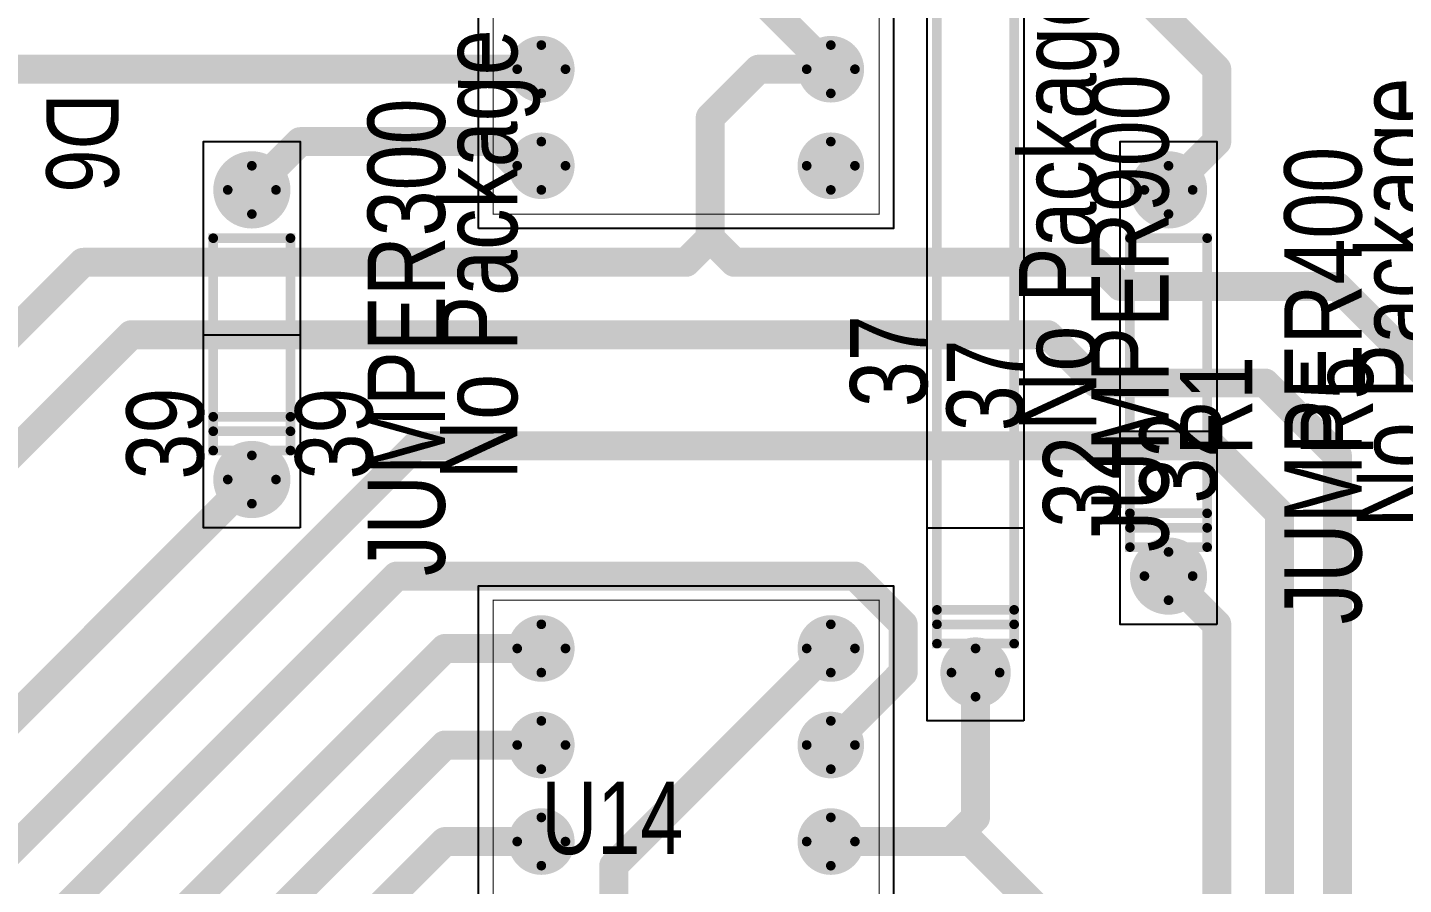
# Model space of a CAD drawing. Extents: x 0.2 to 44.6, y -5.7 to 3.4.
# Drawn here: x 1.393 to 2.818, y 1.297 to 2.184 of the extents above; entities that cross this region are included whole.
import ezdxf

# ---------------------------------------------------------------- set-up
doc = ezdxf.new("R2010")
doc.units = 0

msp = doc.modelspace()

# ---------------------------------------------------------------- linework, layer by layer
for points in [[(1.86, 1.976), (1.86, 2.806), (2.29, 2.806), (2.29, 1.976), (1.86, 1.976, -0.000055)], [(1.575, 2.066, 1), (1.575, 2.066, 1)], [(1.675, 2.066, 1), (1.675, 2.066, 1)], [(2.525, 2.066, 1), (2.525, 2.066, 1)], [(2.625, 2.066, 1), (2.625, 2.066, 1)], [(1.86, 1.976, 1), (1.86, 1.976, 1)], [(1.86, 1.976, 1), (1.86, 1.976, 1)], [(2.29, 1.976, 1), (2.29, 1.976, 1)], [(1.575, 1.866, 1), (1.575, 1.866, 1)], [(1.675, 1.866, 1), (1.675, 1.866, 1)], [(2.525, 1.766, 1), (2.525, 1.766, 1)], [(2.625, 1.766, 1), (2.625, 1.766, 1)], [(1.575, 1.666, 1), (1.575, 1.666, 1)], [(1.575, 1.666, 1), (1.575, 1.666, 1)], [(1.675, 1.666, 1), (1.675, 1.666, 1)], [(1.675, 1.666, 1), (1.675, 1.666, 1)], [(1.675, 1.666, 1), (1.675, 1.666, 1)], [(1.675, 1.666, 1), (1.675, 1.666, 1)], [(2.325, 1.666, 1), (2.325, 1.666, 1)], [(2.425, 1.666, 1), (2.425, 1.666, 1)], [(1.86, 0.776), (1.86, 1.606), (2.29, 1.606), (2.29, 0.776), (1.86, 0.776, -0.000055)], [(1.86, 1.606, 1), (1.86, 1.606, 1)], [(2.29, 1.606, 1), (2.29, 1.606, 1)], [(2.525, 1.566, 1), (2.525, 1.566, 1)], [(2.525, 1.566, 1), (2.525, 1.566, 1)], [(2.625, 1.566, 1), (2.625, 1.566, 1)], [(2.625, 1.566, 1), (2.625, 1.566, 1)], [(2.625, 1.566, 1), (2.625, 1.566, 1)], [(2.625, 1.566, 1), (2.625, 1.566, 1)], [(2.325, 1.466, 1), (2.325, 1.466, 1)], [(2.325, 1.466, 1), (2.325, 1.466, 1)], [(2.425, 1.466, 1), (2.425, 1.466, 1)], [(2.425, 1.466, 1), (2.425, 1.466, 1)], [(2.425, 1.466, 1), (2.425, 1.466, 1)], [(2.425, 1.466, 1), (2.425, 1.466, 1)]]:
    msp.add_lwpolyline(points, format="xyb", close=True)
for points in [[(2.425, 1.466), (2.325, 1.466), (2.325, 2.466), (2.425, 2.466), (2.425, 1.466)], [(1.675, 1.666), (1.575, 1.666), (1.575, 2.066), (1.675, 2.066), (1.675, 1.666)], [(2.625, 1.566), (2.525, 1.566), (2.525, 2.066), (2.625, 2.066), (2.625, 1.566)], [(1.675, 1.666), (1.575, 1.666), (1.575, 1.866), (1.675, 1.866), (1.675, 1.666)], [(2.625, 1.566), (2.525, 1.566), (2.525, 1.766), (2.625, 1.766), (2.625, 1.566)], [(2.425, 1.466), (2.325, 1.466), (2.325, 1.666), (2.425, 1.666), (2.425, 1.466)]]:
    msp.add_lwpolyline(points, close=True)
at = {"layer": 'AST', "const_width": 0.01}
for points in [[(2.335, 1.566), (2.335, 2.366), (2.415, 2.366), (2.415, 1.566), (2.335, 1.566)], [(1.585, 1.766), (1.585, 1.966), (1.665, 1.966), (1.665, 1.766), (1.585, 1.766)], [(2.535, 1.666), (2.535, 1.966), (2.615, 1.966), (2.615, 1.666), (2.535, 1.666)], [(1.585, 1.746), (1.585, 1.781), (1.665, 1.781), (1.665, 1.746), (1.585, 1.746)], [(2.535, 1.646), (2.535, 1.681), (2.615, 1.681), (2.615, 1.646), (2.535, 1.646)], [(2.335, 1.546), (2.335, 1.581), (2.415, 1.581), (2.415, 1.546), (2.335, 1.546)]]:
    msp.add_lwpolyline(points, close=True, dxfattribs=at)
at = {"layer": 'AST', "const_width": 0.005}
for points in [[(1.5825, 1.966, 1), (1.5875, 1.966, 1)], [(1.6625, 1.966, 1), (1.6675, 1.966, 1)], [(2.5325, 1.966, 1), (2.5375, 1.966, 1)], [(2.6125, 1.966, 1), (2.6175, 1.966, 1)], [(1.5825, 1.781, 1), (1.5875, 1.781, 1)], [(1.6625, 1.781, 1), (1.6675, 1.781, 1)], [(1.5825, 1.766, 1), (1.5875, 1.766, 1)], [(1.5825, 1.766, 1), (1.5875, 1.766, 1)], [(1.6625, 1.766, 1), (1.6675, 1.766, 1)], [(1.5825, 1.746, 1), (1.5875, 1.746, 1)], [(1.5825, 1.746, 1), (1.5875, 1.746, 1)], [(1.6625, 1.746, 1), (1.6675, 1.746, 1)], [(2.5325, 1.681, 1), (2.5375, 1.681, 1)], [(2.6125, 1.681, 1), (2.6175, 1.681, 1)], [(2.5325, 1.666, 1), (2.5375, 1.666, 1)], [(2.5325, 1.666, 1), (2.5375, 1.666, 1)], [(2.6125, 1.666, 1), (2.6175, 1.666, 1)], [(2.5325, 1.646, 1), (2.5375, 1.646, 1)], [(2.5325, 1.646, 1), (2.5375, 1.646, 1)], [(2.6125, 1.646, 1), (2.6175, 1.646, 1)], [(2.3325, 1.581, 1), (2.3375, 1.581, 1)], [(2.4125, 1.581, 1), (2.4175, 1.581, 1)], [(2.3325, 1.566, 1), (2.3375, 1.566, 1)], [(2.3325, 1.566, 1), (2.3375, 1.566, 1)], [(2.4125, 1.566, 1), (2.4175, 1.566, 1)], [(2.3325, 1.546, 1), (2.3375, 1.546, 1)], [(2.3325, 1.546, 1), (2.3375, 1.546, 1)], [(2.4125, 1.546, 1), (2.4175, 1.546, 1)]]:
    msp.add_lwpolyline(points, format="xyb", close=True, dxfattribs=at)
at = {"layer": 'BOT', "const_width": 0.03}
for points in [[(2.525, 2.241), (2.625, 2.141)], [(2.15, 2.216), (2.225, 2.141)], [(1.2, 2.141), (1.925, 2.141)], [(2.15, 2.141), (2.1, 2.091)], [(2.15, 2.141), (2.1, 2.091)], [(2.225, 2.141), (2.15, 2.141)], [(2.225, 2.141), (2.15, 2.141)], [(2.625, 2.141), (2.625, 2.066)], [(2.1, 2.091), (2.1, 1.966)], [(2.1, 2.091), (2.1, 1.966)], [(1.675, 2.066), (1.625, 2.016)], [(1.875, 2.066), (1.675, 2.066)], [(1.9, 2.041), (1.875, 2.066)], [(2.625, 2.066), (2.575, 2.016)], [(1.925, 2.041), (1.9, 2.041)], [(2.1, 1.966), (2.075, 1.941)], [(2.1, 1.966), (2.125, 1.941)], [(1.45, 1.941), (1.175, 1.666)], [(2.075, 1.941), (1.45, 1.941)], [(2.125, 1.941), (2.5, 1.941)], [(2.5, 1.941), (2.525, 1.916)], [(2.525, 1.916), (2.75, 1.916)], [(2.75, 1.916), (2.875, 1.791)], [(1.5, 1.866), (1.225, 1.591)], [(2.45, 1.866), (1.5, 1.866)], [(2.5, 1.816), (2.45, 1.866)], [(2.675, 1.816), (2.5, 1.816)], [(2.75, 1.741), (2.675, 1.816)], [(1.795, 1.751), (1.31, 1.266)], [(2.62, 1.751), (1.795, 1.751)], [(2.69, 1.681), (2.62, 1.751)], [(2.75, 0.691), (2.75, 1.741)], [(1.275, 1.366), (1.625, 1.716)], [(2.69, 0.636), (2.69, 1.681)], [(1.325, 1.166), (1.775, 1.616)], [(1.775, 1.616), (2.25, 1.616)], [(2.25, 1.616), (2.3, 1.566)], [(2.575, 1.616), (2.625, 1.566)], [(2.3, 1.566), (2.3, 1.516)], [(2.625, 1.566), (2.625, 1.041)], [(1.825, 1.541), (1.35, 1.066)], [(1.925, 1.541), (1.825, 1.541)], [(2.225, 1.541), (2, 1.316)], [(2.3, 1.516), (2.225, 1.441)], [(2.375, 1.516), (2.375, 1.366)], [(1.825, 1.441), (1.35, 0.966)], [(1.925, 1.441), (1.825, 1.441)], [(2.375, 1.366), (2.35, 1.341)], [(1.825, 1.341), (1.35, 0.866)], [(1.925, 1.341), (1.825, 1.341)], [(2.35, 1.341), (2.225, 1.341)], [(2.225, 1.341), (2.35, 1.341)], [(2.35, 1.341), (2.37, 1.341)], [(2.37, 1.341), (2.455, 1.256)], [(2, 1.316), (2, 0.416)]]:
    msp.add_lwpolyline(points, dxfattribs=at)
at = {"layer": 'BOT'}
for points, const_width in [([(1.91, 2.141, 1), (1.94, 2.141, 1)], 0.031), ([(2.21, 2.141, 1), (2.24, 2.141, 1)], 0.031), ([(1.9175, 2.141, 1), (1.9325, 2.141, 1)], 0.015), ([(2.1425, 2.141, 1), (2.1575, 2.141, 1)], 0.015), ([(2.1425, 2.141, 1), (2.1575, 2.141, 1)], 0.015), ([(2.1425, 2.141, 1), (2.1575, 2.141, 1)], 0.015), ([(2.1425, 2.141, 1), (2.1575, 2.141, 1)], 0.015), ([(2.2175, 2.141, 1), (2.2325, 2.141, 1)], 0.015), ([(2.2175, 2.141, 1), (2.2325, 2.141, 1)], 0.015), ([(2.2175, 2.141, 1), (2.2325, 2.141, 1)], 0.015), ([(2.6175, 2.141, 1), (2.6325, 2.141, 1)], 0.015), ([(2.6175, 2.141, 1), (2.6325, 2.141, 1)], 0.015), ([(2.0925, 2.091, 1), (2.1075, 2.091, 1)], 0.015), ([(2.0925, 2.091, 1), (2.1075, 2.091, 1)], 0.015), ([(2.0925, 2.091, 1), (2.1075, 2.091, 1)], 0.015), ([(2.0925, 2.091, 1), (2.1075, 2.091, 1)], 0.015), ([(1.6675, 2.066, 1), (1.6825, 2.066, 1)], 0.015), ([(1.6675, 2.066, 1), (1.6825, 2.066, 1)], 0.015), ([(1.8675, 2.066, 1), (1.8825, 2.066, 1)], 0.015), ([(1.8675, 2.066, 1), (1.8825, 2.066, 1)], 0.015), ([(1.91, 2.041, 1), (1.94, 2.041, 1)], 0.031), ([(2.21, 2.041, 1), (2.24, 2.041, 1)], 0.031), ([(2.6175, 2.066, 1), (2.6325, 2.066, 1)], 0.015), ([(2.6175, 2.066, 1), (2.6325, 2.066, 1)], 0.015), ([(1.8925, 2.041, 1), (1.9075, 2.041, 1)], 0.015), ([(1.8925, 2.041, 1), (1.9075, 2.041, 1)], 0.015), ([(1.9175, 2.041, 1), (1.9325, 2.041, 1)], 0.015), ([(1.61, 2.016, 1), (1.64, 2.016, 1)], 0.031), ([(2.56, 2.016, 1), (2.59, 2.016, 1)], 0.031), ([(1.6175, 2.016, 1), (1.6325, 2.016, 1)], 0.015), ([(2.5675, 2.016, 1), (2.5825, 2.016, 1)], 0.015), ([(2.0925, 1.966, 1), (2.1075, 1.966, 1)], 0.015), ([(2.0925, 1.966, 1), (2.1075, 1.966, 1)], 0.015), ([(2.0925, 1.966, 1), (2.1075, 1.966, 1)], 0.015), ([(2.0925, 1.966, 1), (2.1075, 1.966, 1)], 0.015), ([(1.4425, 1.941, 1), (1.4575, 1.941, 1)], 0.015), ([(1.4425, 1.941, 1), (1.4575, 1.941, 1)], 0.015), ([(2.0675, 1.941, 1), (2.0825, 1.941, 1)], 0.015), ([(2.0675, 1.941, 1), (2.0825, 1.941, 1)], 0.015), ([(2.1175, 1.941, 1), (2.1325, 1.941, 1)], 0.015), ([(2.1175, 1.941, 1), (2.1325, 1.941, 1)], 0.015), ([(2.4925, 1.941, 1), (2.5075, 1.941, 1)], 0.015), ([(2.4925, 1.941, 1), (2.5075, 1.941, 1)], 0.015), ([(2.5175, 1.916, 1), (2.5325, 1.916, 1)], 0.015), ([(2.5175, 1.916, 1), (2.5325, 1.916, 1)], 0.015), ([(2.7425, 1.916, 1), (2.7575, 1.916, 1)], 0.015), ([(2.7425, 1.916, 1), (2.7575, 1.916, 1)], 0.015), ([(1.4925, 1.866, 1), (1.5075, 1.866, 1)], 0.015), ([(1.4925, 1.866, 1), (1.5075, 1.866, 1)], 0.015), ([(2.4425, 1.866, 1), (2.4575, 1.866, 1)], 0.015), ([(2.4425, 1.866, 1), (2.4575, 1.866, 1)], 0.015), ([(2.4925, 1.816, 1), (2.5075, 1.816, 1)], 0.015), ([(2.4925, 1.816, 1), (2.5075, 1.816, 1)], 0.015), ([(2.6675, 1.816, 1), (2.6825, 1.816, 1)], 0.015), ([(2.6675, 1.816, 1), (2.6825, 1.816, 1)], 0.015), ([(1.7875, 1.751, 1), (1.8025, 1.751, 1)], 0.015), ([(1.7875, 1.751, 1), (1.8025, 1.751, 1)], 0.015), ([(2.6125, 1.751, 1), (2.6275, 1.751, 1)], 0.015), ([(2.6125, 1.751, 1), (2.6275, 1.751, 1)], 0.015), ([(2.7425, 1.741, 1), (2.7575, 1.741, 1)], 0.015), ([(2.7425, 1.741, 1), (2.7575, 1.741, 1)], 0.015), ([(1.61, 1.716, 1), (1.64, 1.716, 1)], 0.031), ([(1.6175, 1.716, 1), (1.6325, 1.716, 1)], 0.015), ([(2.6825, 1.681, 1), (2.6975, 1.681, 1)], 0.015), ([(2.6825, 1.681, 1), (2.6975, 1.681, 1)], 0.015), ([(2.56, 1.616, 1), (2.59, 1.616, 1)], 0.031), ([(1.7675, 1.616, 1), (1.7825, 1.616, 1)], 0.015), ([(1.7675, 1.616, 1), (1.7825, 1.616, 1)], 0.015), ([(2.2425, 1.616, 1), (2.2575, 1.616, 1)], 0.015), ([(2.2425, 1.616, 1), (2.2575, 1.616, 1)], 0.015), ([(2.5675, 1.616, 1), (2.5825, 1.616, 1)], 0.015), ([(1.91, 1.541, 1), (1.94, 1.541, 1)], 0.031), ([(2.21, 1.541, 1), (2.24, 1.541, 1)], 0.031), ([(2.2925, 1.566, 1), (2.3075, 1.566, 1)], 0.015), ([(2.2925, 1.566, 1), (2.3075, 1.566, 1)], 0.015), ([(2.6175, 1.566, 1), (2.6325, 1.566, 1)], 0.015), ([(2.6175, 1.566, 1), (2.6325, 1.566, 1)], 0.015), ([(1.8175, 1.541, 1), (1.8325, 1.541, 1)], 0.015), ([(1.8175, 1.541, 1), (1.8325, 1.541, 1)], 0.015), ([(1.9175, 1.541, 1), (1.9325, 1.541, 1)], 0.015), ([(2.2175, 1.541, 1), (2.2325, 1.541, 1)], 0.015), ([(2.363, 1.516, 1), (2.387, 1.516, 1)], 0.025), ([(2.2925, 1.516, 1), (2.3075, 1.516, 1)], 0.015), ([(2.2925, 1.516, 1), (2.3075, 1.516, 1)], 0.015), ([(2.3675, 1.516, 1), (2.3825, 1.516, 1)], 0.015), ([(1.91, 1.441, 1), (1.94, 1.441, 1)], 0.031), ([(2.21, 1.441, 1), (2.24, 1.441, 1)], 0.031), ([(1.8175, 1.441, 1), (1.8325, 1.441, 1)], 0.015), ([(1.8175, 1.441, 1), (1.8325, 1.441, 1)], 0.015), ([(1.9175, 1.441, 1), (1.9325, 1.441, 1)], 0.015), ([(2.2175, 1.441, 1), (2.2325, 1.441, 1)], 0.015), ([(1.91, 1.341, 1), (1.94, 1.341, 1)], 0.031), ([(2.21, 1.341, 1), (2.24, 1.341, 1)], 0.031), ([(2.3675, 1.366, 1), (2.3825, 1.366, 1)], 0.015), ([(2.3675, 1.366, 1), (2.3825, 1.366, 1)], 0.015), ([(1.8175, 1.341, 1), (1.8325, 1.341, 1)], 0.015), ([(1.8175, 1.341, 1), (1.8325, 1.341, 1)], 0.015), ([(1.9175, 1.341, 1), (1.9325, 1.341, 1)], 0.015), ([(2.2175, 1.341, 1), (2.2325, 1.341, 1)], 0.015), ([(2.2175, 1.341, 1), (2.2325, 1.341, 1)], 0.015), ([(2.3425, 1.341, 1), (2.3575, 1.341, 1)], 0.015), ([(2.3425, 1.341, 1), (2.3575, 1.341, 1)], 0.015), ([(2.3425, 1.341, 1), (2.3575, 1.341, 1)], 0.015), ([(2.3425, 1.341, 1), (2.3575, 1.341, 1)], 0.015), ([(2.3625, 1.341, 1), (2.3775, 1.341, 1)], 0.015), ([(2.3625, 1.341, 1), (2.3775, 1.341, 1)], 0.015), ([(1.9925, 1.316, 1), (2.0075, 1.316, 1)], 0.015), ([(1.9925, 1.316, 1), (2.0075, 1.316, 1)], 0.015)]:
    msp.add_lwpolyline(points, format="xyb", close=True, dxfattribs=dict(at, const_width=const_width))
at = {"layer": 'DRD', "const_width": 0.01}
for points in [[(1.925, 2.116), (1.925, 2.166)], [(2.225, 2.116), (2.225, 2.166)], [(1.9, 2.141), (1.95, 2.141)], [(2.2, 2.141), (2.25, 2.141)], [(1.925, 2.016), (1.925, 2.066)], [(2.225, 2.016), (2.225, 2.066)], [(1.625, 1.991), (1.625, 2.041)], [(1.9, 2.041), (1.95, 2.041)], [(2.2, 2.041), (2.25, 2.041)], [(2.575, 1.991), (2.575, 2.041)], [(1.6, 2.016), (1.65, 2.016)], [(2.55, 2.016), (2.6, 2.016)], [(1.625, 1.691), (1.625, 1.741)], [(1.6, 1.716), (1.65, 1.716)], [(2.575, 1.591), (2.575, 1.641)], [(2.55, 1.616), (2.6, 1.616)], [(1.925, 1.516), (1.925, 1.566)], [(2.225, 1.516), (2.225, 1.566)], [(1.9, 1.541), (1.95, 1.541)], [(2.2, 1.541), (2.25, 1.541)], [(2.375, 1.491), (2.375, 1.541)], [(2.35, 1.516), (2.4, 1.516)], [(1.925, 1.416), (1.925, 1.466)], [(2.225, 1.416), (2.225, 1.466)], [(1.9, 1.441), (1.95, 1.441)], [(2.2, 1.441), (2.25, 1.441)], [(1.925, 1.316), (1.925, 1.366)], [(2.225, 1.316), (2.225, 1.366)], [(1.9, 1.341), (1.95, 1.341)], [(2.2, 1.341), (2.25, 1.341)]]:
    msp.add_lwpolyline(points, dxfattribs=at)
at = {"layer": 'DRD', "const_width": 0.005}
for points in [[(1.9225, 2.166, 1), (1.9275, 2.166, 1)], [(2.2225, 2.166, 1), (2.2275, 2.166, 1)], [(1.8975, 2.141, 1), (1.9025, 2.141, 1)], [(1.9475, 2.141, 1), (1.9525, 2.141, 1)], [(2.1975, 2.141, 1), (2.2025, 2.141, 1)], [(2.2475, 2.141, 1), (2.2525, 2.141, 1)], [(1.9225, 2.116, 1), (1.9275, 2.116, 1)], [(2.2225, 2.116, 1), (2.2275, 2.116, 1)], [(1.9225, 2.066, 1), (1.9275, 2.066, 1)], [(2.2225, 2.066, 1), (2.2275, 2.066, 1)], [(1.6225, 2.041, 1), (1.6275, 2.041, 1)], [(1.8975, 2.041, 1), (1.9025, 2.041, 1)], [(1.9475, 2.041, 1), (1.9525, 2.041, 1)], [(2.1975, 2.041, 1), (2.2025, 2.041, 1)], [(2.2475, 2.041, 1), (2.2525, 2.041, 1)], [(2.5725, 2.041, 1), (2.5775, 2.041, 1)], [(1.5975, 2.016, 1), (1.6025, 2.016, 1)], [(1.6475, 2.016, 1), (1.6525, 2.016, 1)], [(1.9225, 2.016, 1), (1.9275, 2.016, 1)], [(2.2225, 2.016, 1), (2.2275, 2.016, 1)], [(2.5475, 2.016, 1), (2.5525, 2.016, 1)], [(2.5975, 2.016, 1), (2.6025, 2.016, 1)], [(1.6225, 1.991, 1), (1.6275, 1.991, 1)], [(2.5725, 1.991, 1), (2.5775, 1.991, 1)], [(1.6225, 1.741, 1), (1.6275, 1.741, 1)], [(1.5975, 1.716, 1), (1.6025, 1.716, 1)], [(1.6475, 1.716, 1), (1.6525, 1.716, 1)], [(1.6225, 1.691, 1), (1.6275, 1.691, 1)], [(2.5725, 1.641, 1), (2.5775, 1.641, 1)], [(2.5475, 1.616, 1), (2.5525, 1.616, 1)], [(2.5975, 1.616, 1), (2.6025, 1.616, 1)], [(2.5725, 1.591, 1), (2.5775, 1.591, 1)], [(1.9225, 1.566, 1), (1.9275, 1.566, 1)], [(2.2225, 1.566, 1), (2.2275, 1.566, 1)], [(1.8975, 1.541, 1), (1.9025, 1.541, 1)], [(1.9475, 1.541, 1), (1.9525, 1.541, 1)], [(2.1975, 1.541, 1), (2.2025, 1.541, 1)], [(2.2475, 1.541, 1), (2.2525, 1.541, 1)], [(2.3725, 1.541, 1), (2.3775, 1.541, 1)], [(1.9225, 1.516, 1), (1.9275, 1.516, 1)], [(2.2225, 1.516, 1), (2.2275, 1.516, 1)], [(2.3475, 1.516, 1), (2.3525, 1.516, 1)], [(2.3975, 1.516, 1), (2.4025, 1.516, 1)], [(2.3725, 1.491, 1), (2.3775, 1.491, 1)], [(1.9225, 1.466, 1), (1.9275, 1.466, 1)], [(2.2225, 1.466, 1), (2.2275, 1.466, 1)], [(1.8975, 1.441, 1), (1.9025, 1.441, 1)], [(1.9475, 1.441, 1), (1.9525, 1.441, 1)], [(2.1975, 1.441, 1), (2.2025, 1.441, 1)], [(2.2475, 1.441, 1), (2.2525, 1.441, 1)], [(1.9225, 1.416, 1), (1.9275, 1.416, 1)], [(2.2225, 1.416, 1), (2.2275, 1.416, 1)], [(1.9225, 1.366, 1), (1.9275, 1.366, 1)], [(2.2225, 1.366, 1), (2.2275, 1.366, 1)], [(1.8975, 1.341, 1), (1.9025, 1.341, 1)], [(1.9475, 1.341, 1), (1.9525, 1.341, 1)], [(2.1975, 1.341, 1), (2.2025, 1.341, 1)], [(2.2475, 1.341, 1), (2.2525, 1.341, 1)], [(1.9225, 1.316, 1), (1.9275, 1.316, 1)], [(2.2225, 1.316, 1), (2.2275, 1.316, 1)]]:
    msp.add_lwpolyline(points, format="xyb", close=True, dxfattribs=at)
at = {"layer": 'DRL'}
for points, const_width in [([(1.916, 2.141, 1), (1.934, 2.141, 1)], 0.019), ([(2.216, 2.141, 1), (2.234, 2.141, 1)], 0.019), ([(1.916, 2.041, 1), (1.934, 2.041, 1)], 0.019), ([(2.216, 2.041, 1), (2.234, 2.041, 1)], 0.019), ([(1.616, 2.016, 1), (1.634, 2.016, 1)], 0.019), ([(2.566, 2.016, 1), (2.584, 2.016, 1)], 0.019), ([(1.616, 1.716, 1), (1.634, 1.716, 1)], 0.019), ([(2.566, 1.616, 1), (2.584, 1.616, 1)], 0.019), ([(1.916, 1.541, 1), (1.934, 1.541, 1)], 0.019), ([(2.216, 1.541, 1), (2.234, 1.541, 1)], 0.019), ([(2.368, 1.516, 1), (2.382, 1.516, 1)], 0.014), ([(1.916, 1.441, 1), (1.934, 1.441, 1)], 0.019), ([(2.216, 1.441, 1), (2.234, 1.441, 1)], 0.019), ([(1.916, 1.341, 1), (1.934, 1.341, 1)], 0.019), ([(2.216, 1.341, 1), (2.234, 1.341, 1)], 0.019)]:
    msp.add_lwpolyline(points, format="xyb", close=True, dxfattribs=dict(at, const_width=const_width))
at = {"layer": 'GND'}
for points, const_width in [([(1.908, 2.141, 1), (1.942, 2.141, 1)], 0.035), ([(2.208, 2.141, 1), (2.242, 2.141, 1)], 0.035), ([(1.908, 2.041, 1), (1.942, 2.041, 1)], 0.035), ([(2.208, 2.041, 1), (2.242, 2.041, 1)], 0.035), ([(1.605, 2.016, 1), (1.645, 2.016, 1)], 0.04), ([(2.555, 2.016, 1), (2.595, 2.016, 1)], 0.04), ([(1.605, 1.716, 1), (1.645, 1.716, 1)], 0.04), ([(2.555, 1.616, 1), (2.595, 1.616, 1)], 0.04), ([(1.908, 1.541, 1), (1.942, 1.541, 1)], 0.035), ([(2.208, 1.541, 1), (2.242, 1.541, 1)], 0.035), ([(2.357, 1.516, 1), (2.393, 1.516, 1)], 0.037), ([(1.908, 1.441, 1), (1.942, 1.441, 1)], 0.035), ([(2.208, 1.441, 1), (2.242, 1.441, 1)], 0.035), ([(1.908, 1.341, 1), (1.942, 1.341, 1)], 0.035), ([(2.208, 1.341, 1), (2.242, 1.341, 1)], 0.035)]:
    msp.add_lwpolyline(points, format="xyb", close=True, dxfattribs=dict(at, const_width=const_width))
at = {"layer": 'I10'}
for points, const_width in [([(1.91, 2.141, 1), (1.94, 2.141, 1)], 0.031), ([(2.21, 2.141, 1), (2.24, 2.141, 1)], 0.031), ([(1.91, 2.041, 1), (1.94, 2.041, 1)], 0.031), ([(2.21, 2.041, 1), (2.24, 2.041, 1)], 0.031), ([(1.61, 2.016, 1), (1.64, 2.016, 1)], 0.031), ([(2.56, 2.016, 1), (2.59, 2.016, 1)], 0.031), ([(1.61, 1.716, 1), (1.64, 1.716, 1)], 0.031), ([(2.56, 1.616, 1), (2.59, 1.616, 1)], 0.031), ([(1.91, 1.541, 1), (1.94, 1.541, 1)], 0.031), ([(2.21, 1.541, 1), (2.24, 1.541, 1)], 0.031), ([(2.363, 1.516, 1), (2.387, 1.516, 1)], 0.025), ([(1.91, 1.441, 1), (1.94, 1.441, 1)], 0.031), ([(2.21, 1.441, 1), (2.24, 1.441, 1)], 0.031), ([(1.91, 1.341, 1), (1.94, 1.341, 1)], 0.031), ([(2.21, 1.341, 1), (2.24, 1.341, 1)], 0.031)]:
    msp.add_lwpolyline(points, format="xyb", close=True, dxfattribs=dict(at, const_width=const_width))
at = {"layer": 'I11'}
for points, const_width in [([(1.91, 2.141, 1), (1.94, 2.141, 1)], 0.031), ([(2.21, 2.141, 1), (2.24, 2.141, 1)], 0.031), ([(1.91, 2.041, 1), (1.94, 2.041, 1)], 0.031), ([(2.21, 2.041, 1), (2.24, 2.041, 1)], 0.031), ([(1.61, 2.016, 1), (1.64, 2.016, 1)], 0.031), ([(2.56, 2.016, 1), (2.59, 2.016, 1)], 0.031), ([(1.61, 1.716, 1), (1.64, 1.716, 1)], 0.031), ([(2.56, 1.616, 1), (2.59, 1.616, 1)], 0.031), ([(1.91, 1.541, 1), (1.94, 1.541, 1)], 0.031), ([(2.21, 1.541, 1), (2.24, 1.541, 1)], 0.031), ([(2.363, 1.516, 1), (2.387, 1.516, 1)], 0.025), ([(1.91, 1.441, 1), (1.94, 1.441, 1)], 0.031), ([(2.21, 1.441, 1), (2.24, 1.441, 1)], 0.031), ([(1.91, 1.341, 1), (1.94, 1.341, 1)], 0.031), ([(2.21, 1.341, 1), (2.24, 1.341, 1)], 0.031)]:
    msp.add_lwpolyline(points, format="xyb", close=True, dxfattribs=dict(at, const_width=const_width))
at = {"layer": 'I12'}
for points, const_width in [([(1.91, 2.141, 1), (1.94, 2.141, 1)], 0.031), ([(2.21, 2.141, 1), (2.24, 2.141, 1)], 0.031), ([(1.91, 2.041, 1), (1.94, 2.041, 1)], 0.031), ([(2.21, 2.041, 1), (2.24, 2.041, 1)], 0.031), ([(1.61, 2.016, 1), (1.64, 2.016, 1)], 0.031), ([(2.56, 2.016, 1), (2.59, 2.016, 1)], 0.031), ([(1.61, 1.716, 1), (1.64, 1.716, 1)], 0.031), ([(2.56, 1.616, 1), (2.59, 1.616, 1)], 0.031), ([(1.91, 1.541, 1), (1.94, 1.541, 1)], 0.031), ([(2.21, 1.541, 1), (2.24, 1.541, 1)], 0.031), ([(2.363, 1.516, 1), (2.387, 1.516, 1)], 0.025), ([(1.91, 1.441, 1), (1.94, 1.441, 1)], 0.031), ([(2.21, 1.441, 1), (2.24, 1.441, 1)], 0.031), ([(1.91, 1.341, 1), (1.94, 1.341, 1)], 0.031), ([(2.21, 1.341, 1), (2.24, 1.341, 1)], 0.031)]:
    msp.add_lwpolyline(points, format="xyb", close=True, dxfattribs=dict(at, const_width=const_width))
at = {"layer": 'IN1'}
for points, const_width in [([(1.91, 2.141, 1), (1.94, 2.141, 1)], 0.031), ([(2.21, 2.141, 1), (2.24, 2.141, 1)], 0.031), ([(1.91, 2.041, 1), (1.94, 2.041, 1)], 0.031), ([(2.21, 2.041, 1), (2.24, 2.041, 1)], 0.031), ([(1.61, 2.016, 1), (1.64, 2.016, 1)], 0.031), ([(2.56, 2.016, 1), (2.59, 2.016, 1)], 0.031), ([(1.61, 1.716, 1), (1.64, 1.716, 1)], 0.031), ([(2.56, 1.616, 1), (2.59, 1.616, 1)], 0.031), ([(1.91, 1.541, 1), (1.94, 1.541, 1)], 0.031), ([(2.21, 1.541, 1), (2.24, 1.541, 1)], 0.031), ([(2.363, 1.516, 1), (2.387, 1.516, 1)], 0.025), ([(1.91, 1.441, 1), (1.94, 1.441, 1)], 0.031), ([(2.21, 1.441, 1), (2.24, 1.441, 1)], 0.031), ([(1.91, 1.341, 1), (1.94, 1.341, 1)], 0.031), ([(2.21, 1.341, 1), (2.24, 1.341, 1)], 0.031)]:
    msp.add_lwpolyline(points, format="xyb", close=True, dxfattribs=dict(at, const_width=const_width))
at = {"layer": 'IN2'}
for points, const_width in [([(1.91, 2.141, 1), (1.94, 2.141, 1)], 0.031), ([(2.21, 2.141, 1), (2.24, 2.141, 1)], 0.031), ([(1.91, 2.041, 1), (1.94, 2.041, 1)], 0.031), ([(2.21, 2.041, 1), (2.24, 2.041, 1)], 0.031), ([(1.61, 2.016, 1), (1.64, 2.016, 1)], 0.031), ([(2.56, 2.016, 1), (2.59, 2.016, 1)], 0.031), ([(1.61, 1.716, 1), (1.64, 1.716, 1)], 0.031), ([(2.56, 1.616, 1), (2.59, 1.616, 1)], 0.031), ([(1.91, 1.541, 1), (1.94, 1.541, 1)], 0.031), ([(2.21, 1.541, 1), (2.24, 1.541, 1)], 0.031), ([(2.363, 1.516, 1), (2.387, 1.516, 1)], 0.025), ([(1.91, 1.441, 1), (1.94, 1.441, 1)], 0.031), ([(2.21, 1.441, 1), (2.24, 1.441, 1)], 0.031), ([(1.91, 1.341, 1), (1.94, 1.341, 1)], 0.031), ([(2.21, 1.341, 1), (2.24, 1.341, 1)], 0.031)]:
    msp.add_lwpolyline(points, format="xyb", close=True, dxfattribs=dict(at, const_width=const_width))
at = {"layer": 'IN3'}
for points, const_width in [([(1.91, 2.141, 1), (1.94, 2.141, 1)], 0.031), ([(2.21, 2.141, 1), (2.24, 2.141, 1)], 0.031), ([(1.91, 2.041, 1), (1.94, 2.041, 1)], 0.031), ([(2.21, 2.041, 1), (2.24, 2.041, 1)], 0.031), ([(1.61, 2.016, 1), (1.64, 2.016, 1)], 0.031), ([(2.56, 2.016, 1), (2.59, 2.016, 1)], 0.031), ([(1.61, 1.716, 1), (1.64, 1.716, 1)], 0.031), ([(2.56, 1.616, 1), (2.59, 1.616, 1)], 0.031), ([(1.91, 1.541, 1), (1.94, 1.541, 1)], 0.031), ([(2.21, 1.541, 1), (2.24, 1.541, 1)], 0.031), ([(2.363, 1.516, 1), (2.387, 1.516, 1)], 0.025), ([(1.91, 1.441, 1), (1.94, 1.441, 1)], 0.031), ([(2.21, 1.441, 1), (2.24, 1.441, 1)], 0.031), ([(1.91, 1.341, 1), (1.94, 1.341, 1)], 0.031), ([(2.21, 1.341, 1), (2.24, 1.341, 1)], 0.031)]:
    msp.add_lwpolyline(points, format="xyb", close=True, dxfattribs=dict(at, const_width=const_width))
at = {"layer": 'IN4'}
for points, const_width in [([(1.91, 2.141, 1), (1.94, 2.141, 1)], 0.031), ([(2.21, 2.141, 1), (2.24, 2.141, 1)], 0.031), ([(1.91, 2.041, 1), (1.94, 2.041, 1)], 0.031), ([(2.21, 2.041, 1), (2.24, 2.041, 1)], 0.031), ([(1.61, 2.016, 1), (1.64, 2.016, 1)], 0.031), ([(2.56, 2.016, 1), (2.59, 2.016, 1)], 0.031), ([(1.61, 1.716, 1), (1.64, 1.716, 1)], 0.031), ([(2.56, 1.616, 1), (2.59, 1.616, 1)], 0.031), ([(1.91, 1.541, 1), (1.94, 1.541, 1)], 0.031), ([(2.21, 1.541, 1), (2.24, 1.541, 1)], 0.031), ([(2.363, 1.516, 1), (2.387, 1.516, 1)], 0.025), ([(1.91, 1.441, 1), (1.94, 1.441, 1)], 0.031), ([(2.21, 1.441, 1), (2.24, 1.441, 1)], 0.031), ([(1.91, 1.341, 1), (1.94, 1.341, 1)], 0.031), ([(2.21, 1.341, 1), (2.24, 1.341, 1)], 0.031)]:
    msp.add_lwpolyline(points, format="xyb", close=True, dxfattribs=dict(at, const_width=const_width))
at = {"layer": 'IN5'}
for points, const_width in [([(1.91, 2.141, 1), (1.94, 2.141, 1)], 0.031), ([(2.21, 2.141, 1), (2.24, 2.141, 1)], 0.031), ([(1.91, 2.041, 1), (1.94, 2.041, 1)], 0.031), ([(2.21, 2.041, 1), (2.24, 2.041, 1)], 0.031), ([(1.61, 2.016, 1), (1.64, 2.016, 1)], 0.031), ([(2.56, 2.016, 1), (2.59, 2.016, 1)], 0.031), ([(1.61, 1.716, 1), (1.64, 1.716, 1)], 0.031), ([(2.56, 1.616, 1), (2.59, 1.616, 1)], 0.031), ([(1.91, 1.541, 1), (1.94, 1.541, 1)], 0.031), ([(2.21, 1.541, 1), (2.24, 1.541, 1)], 0.031), ([(2.363, 1.516, 1), (2.387, 1.516, 1)], 0.025), ([(1.91, 1.441, 1), (1.94, 1.441, 1)], 0.031), ([(2.21, 1.441, 1), (2.24, 1.441, 1)], 0.031), ([(1.91, 1.341, 1), (1.94, 1.341, 1)], 0.031), ([(2.21, 1.341, 1), (2.24, 1.341, 1)], 0.031)]:
    msp.add_lwpolyline(points, format="xyb", close=True, dxfattribs=dict(at, const_width=const_width))
at = {"layer": 'IN6'}
for points, const_width in [([(1.91, 2.141, 1), (1.94, 2.141, 1)], 0.031), ([(2.21, 2.141, 1), (2.24, 2.141, 1)], 0.031), ([(1.91, 2.041, 1), (1.94, 2.041, 1)], 0.031), ([(2.21, 2.041, 1), (2.24, 2.041, 1)], 0.031), ([(1.61, 2.016, 1), (1.64, 2.016, 1)], 0.031), ([(2.56, 2.016, 1), (2.59, 2.016, 1)], 0.031), ([(1.61, 1.716, 1), (1.64, 1.716, 1)], 0.031), ([(2.56, 1.616, 1), (2.59, 1.616, 1)], 0.031), ([(1.91, 1.541, 1), (1.94, 1.541, 1)], 0.031), ([(2.21, 1.541, 1), (2.24, 1.541, 1)], 0.031), ([(2.363, 1.516, 1), (2.387, 1.516, 1)], 0.025), ([(1.91, 1.441, 1), (1.94, 1.441, 1)], 0.031), ([(2.21, 1.441, 1), (2.24, 1.441, 1)], 0.031), ([(1.91, 1.341, 1), (1.94, 1.341, 1)], 0.031), ([(2.21, 1.341, 1), (2.24, 1.341, 1)], 0.031)]:
    msp.add_lwpolyline(points, format="xyb", close=True, dxfattribs=dict(at, const_width=const_width))
at = {"layer": 'IN7'}
for points, const_width in [([(1.91, 2.141, 1), (1.94, 2.141, 1)], 0.031), ([(2.21, 2.141, 1), (2.24, 2.141, 1)], 0.031), ([(1.91, 2.041, 1), (1.94, 2.041, 1)], 0.031), ([(2.21, 2.041, 1), (2.24, 2.041, 1)], 0.031), ([(1.61, 2.016, 1), (1.64, 2.016, 1)], 0.031), ([(2.56, 2.016, 1), (2.59, 2.016, 1)], 0.031), ([(1.61, 1.716, 1), (1.64, 1.716, 1)], 0.031), ([(2.56, 1.616, 1), (2.59, 1.616, 1)], 0.031), ([(1.91, 1.541, 1), (1.94, 1.541, 1)], 0.031), ([(2.21, 1.541, 1), (2.24, 1.541, 1)], 0.031), ([(2.363, 1.516, 1), (2.387, 1.516, 1)], 0.025), ([(1.91, 1.441, 1), (1.94, 1.441, 1)], 0.031), ([(2.21, 1.441, 1), (2.24, 1.441, 1)], 0.031), ([(1.91, 1.341, 1), (1.94, 1.341, 1)], 0.031), ([(2.21, 1.341, 1), (2.24, 1.341, 1)], 0.031)]:
    msp.add_lwpolyline(points, format="xyb", close=True, dxfattribs=dict(at, const_width=const_width))
at = {"layer": 'IN8'}
for points, const_width in [([(1.91, 2.141, 1), (1.94, 2.141, 1)], 0.031), ([(2.21, 2.141, 1), (2.24, 2.141, 1)], 0.031), ([(1.91, 2.041, 1), (1.94, 2.041, 1)], 0.031), ([(2.21, 2.041, 1), (2.24, 2.041, 1)], 0.031), ([(1.61, 2.016, 1), (1.64, 2.016, 1)], 0.031), ([(2.56, 2.016, 1), (2.59, 2.016, 1)], 0.031), ([(1.61, 1.716, 1), (1.64, 1.716, 1)], 0.031), ([(2.56, 1.616, 1), (2.59, 1.616, 1)], 0.031), ([(1.91, 1.541, 1), (1.94, 1.541, 1)], 0.031), ([(2.21, 1.541, 1), (2.24, 1.541, 1)], 0.031), ([(2.363, 1.516, 1), (2.387, 1.516, 1)], 0.025), ([(1.91, 1.441, 1), (1.94, 1.441, 1)], 0.031), ([(2.21, 1.441, 1), (2.24, 1.441, 1)], 0.031), ([(1.91, 1.341, 1), (1.94, 1.341, 1)], 0.031), ([(2.21, 1.341, 1), (2.24, 1.341, 1)], 0.031)]:
    msp.add_lwpolyline(points, format="xyb", close=True, dxfattribs=dict(at, const_width=const_width))
at = {"layer": 'IN9'}
for points, const_width in [([(1.91, 2.141, 1), (1.94, 2.141, 1)], 0.031), ([(2.21, 2.141, 1), (2.24, 2.141, 1)], 0.031), ([(1.91, 2.041, 1), (1.94, 2.041, 1)], 0.031), ([(2.21, 2.041, 1), (2.24, 2.041, 1)], 0.031), ([(1.61, 2.016, 1), (1.64, 2.016, 1)], 0.031), ([(2.56, 2.016, 1), (2.59, 2.016, 1)], 0.031), ([(1.61, 1.716, 1), (1.64, 1.716, 1)], 0.031), ([(2.56, 1.616, 1), (2.59, 1.616, 1)], 0.031), ([(1.91, 1.541, 1), (1.94, 1.541, 1)], 0.031), ([(2.21, 1.541, 1), (2.24, 1.541, 1)], 0.031), ([(2.363, 1.516, 1), (2.387, 1.516, 1)], 0.025), ([(1.91, 1.441, 1), (1.94, 1.441, 1)], 0.031), ([(2.21, 1.441, 1), (2.24, 1.441, 1)], 0.031), ([(1.91, 1.341, 1), (1.94, 1.341, 1)], 0.031), ([(2.21, 1.341, 1), (2.24, 1.341, 1)], 0.031)]:
    msp.add_lwpolyline(points, format="xyb", close=True, dxfattribs=dict(at, const_width=const_width))
at = {"layer": 'PWR'}
for points, const_width in [([(1.908, 2.141, 1), (1.942, 2.141, 1)], 0.035), ([(2.208, 2.141, 1), (2.242, 2.141, 1)], 0.035), ([(1.908, 2.041, 1), (1.942, 2.041, 1)], 0.035), ([(2.208, 2.041, 1), (2.242, 2.041, 1)], 0.035), ([(1.605, 2.016, 1), (1.645, 2.016, 1)], 0.04), ([(2.555, 2.016, 1), (2.595, 2.016, 1)], 0.04), ([(1.605, 1.716, 1), (1.645, 1.716, 1)], 0.04), ([(2.555, 1.616, 1), (2.595, 1.616, 1)], 0.04), ([(1.908, 1.541, 1), (1.942, 1.541, 1)], 0.035), ([(2.208, 1.541, 1), (2.242, 1.541, 1)], 0.035), ([(2.357, 1.516, 1), (2.393, 1.516, 1)], 0.037), ([(1.908, 1.441, 1), (1.942, 1.441, 1)], 0.035), ([(2.208, 1.441, 1), (2.242, 1.441, 1)], 0.035), ([(1.908, 1.341, 1), (1.942, 1.341, 1)], 0.035), ([(2.208, 1.341, 1), (2.242, 1.341, 1)], 0.035)]:
    msp.add_lwpolyline(points, format="xyb", close=True, dxfattribs=dict(at, const_width=const_width))
at = {"layer": 'SMB'}
for points, const_width in [([(1.909, 2.141, 1), (1.941, 2.141, 1)], 0.033), ([(2.209, 2.141, 1), (2.241, 2.141, 1)], 0.033), ([(1.909, 2.041, 1), (1.941, 2.041, 1)], 0.033), ([(2.209, 2.041, 1), (2.241, 2.041, 1)], 0.033), ([(1.609, 2.016, 1), (1.641, 2.016, 1)], 0.033), ([(2.559, 2.016, 1), (2.591, 2.016, 1)], 0.033), ([(1.609, 1.716, 1), (1.641, 1.716, 1)], 0.033), ([(2.559, 1.616, 1), (2.591, 1.616, 1)], 0.033), ([(1.909, 1.541, 1), (1.941, 1.541, 1)], 0.033), ([(2.209, 1.541, 1), (2.241, 1.541, 1)], 0.033), ([(2.362, 1.516, 1), (2.388, 1.516, 1)], 0.027), ([(1.909, 1.441, 1), (1.941, 1.441, 1)], 0.033), ([(2.209, 1.441, 1), (2.241, 1.441, 1)], 0.033), ([(1.909, 1.341, 1), (1.941, 1.341, 1)], 0.033), ([(2.209, 1.341, 1), (2.241, 1.341, 1)], 0.033)]:
    msp.add_lwpolyline(points, format="xyb", close=True, dxfattribs=dict(at, const_width=const_width))
at = {"layer": 'SMT'}
for points, const_width in [([(1.909, 2.141, 1), (1.941, 2.141, 1)], 0.033), ([(2.209, 2.141, 1), (2.241, 2.141, 1)], 0.033), ([(1.909, 2.041, 1), (1.941, 2.041, 1)], 0.033), ([(2.209, 2.041, 1), (2.241, 2.041, 1)], 0.033), ([(1.609, 2.016, 1), (1.641, 2.016, 1)], 0.033), ([(2.559, 2.016, 1), (2.591, 2.016, 1)], 0.033), ([(1.609, 1.716, 1), (1.641, 1.716, 1)], 0.033), ([(2.559, 1.616, 1), (2.591, 1.616, 1)], 0.033), ([(1.909, 1.541, 1), (1.941, 1.541, 1)], 0.033), ([(2.209, 1.541, 1), (2.241, 1.541, 1)], 0.033), ([(2.362, 1.516, 1), (2.388, 1.516, 1)], 0.027), ([(1.909, 1.441, 1), (1.941, 1.441, 1)], 0.033), ([(2.209, 1.441, 1), (2.241, 1.441, 1)], 0.033), ([(1.909, 1.341, 1), (1.941, 1.341, 1)], 0.033), ([(2.209, 1.341, 1), (2.241, 1.341, 1)], 0.033)]:
    msp.add_lwpolyline(points, format="xyb", close=True, dxfattribs=dict(at, const_width=const_width))
at = {"layer": 'SST', "const_width": 0.01}
for points in [[(2.335, 1.566), (2.415, 1.566), (2.415, 2.366), (2.335, 2.366), (2.335, 1.566)], [(1.585, 1.766), (1.665, 1.766), (1.665, 1.966), (1.585, 1.966), (1.585, 1.766)], [(2.535, 1.666), (2.615, 1.666), (2.615, 1.966), (2.535, 1.966), (2.535, 1.666)], [(1.585, 1.746), (1.585, 1.781), (1.665, 1.781), (1.665, 1.746), (1.585, 1.746)], [(2.535, 1.646), (2.535, 1.681), (2.615, 1.681), (2.615, 1.646), (2.535, 1.646)], [(2.335, 1.546), (2.335, 1.581), (2.415, 1.581), (2.415, 1.546), (2.335, 1.546)]]:
    msp.add_lwpolyline(points, close=True, dxfattribs=at)
at = {"layer": 'SST', "const_width": 0.005}
for points in [[(1.5825, 1.966, 1), (1.5875, 1.966, 1)], [(1.6625, 1.966, 1), (1.6675, 1.966, 1)], [(2.5325, 1.966, 1), (2.5375, 1.966, 1)], [(2.6125, 1.966, 1), (2.6175, 1.966, 1)], [(1.5825, 1.781, 1), (1.5875, 1.781, 1)], [(1.6625, 1.781, 1), (1.6675, 1.781, 1)], [(1.5825, 1.766, 1), (1.5875, 1.766, 1)], [(1.5825, 1.766, 1), (1.5875, 1.766, 1)], [(1.6625, 1.766, 1), (1.6675, 1.766, 1)], [(1.5825, 1.746, 1), (1.5875, 1.746, 1)], [(1.5825, 1.746, 1), (1.5875, 1.746, 1)], [(1.6625, 1.746, 1), (1.6675, 1.746, 1)], [(2.5325, 1.681, 1), (2.5375, 1.681, 1)], [(2.6125, 1.681, 1), (2.6175, 1.681, 1)], [(2.5325, 1.666, 1), (2.5375, 1.666, 1)], [(2.5325, 1.666, 1), (2.5375, 1.666, 1)], [(2.6125, 1.666, 1), (2.6175, 1.666, 1)], [(2.5325, 1.646, 1), (2.5375, 1.646, 1)], [(2.5325, 1.646, 1), (2.5375, 1.646, 1)], [(2.6125, 1.646, 1), (2.6175, 1.646, 1)], [(2.3325, 1.581, 1), (2.3375, 1.581, 1)], [(2.4125, 1.581, 1), (2.4175, 1.581, 1)], [(2.3325, 1.566, 1), (2.3375, 1.566, 1)], [(2.3325, 1.566, 1), (2.3375, 1.566, 1)], [(2.4125, 1.566, 1), (2.4175, 1.566, 1)], [(2.3325, 1.546, 1), (2.3375, 1.546, 1)], [(2.3325, 1.546, 1), (2.3375, 1.546, 1)], [(2.4125, 1.546, 1), (2.4175, 1.546, 1)]]:
    msp.add_lwpolyline(points, format="xyb", close=True, dxfattribs=at)
at = {"layer": 'TOP', "const_width": 0.001}
for points in [[(1.875, 2.791), (1.875, 1.991), (2.275, 1.991), (2.275, 2.791), (1.875, 2.791)], [(1.875, 1.591), (1.875, 0.791), (2.275, 0.791), (2.275, 1.591), (1.875, 1.591)]]:
    msp.add_lwpolyline(points, close=True, dxfattribs=at)
at = {"layer": 'TOP'}
for points, const_width in [([(1.91, 2.141, 1), (1.94, 2.141, 1)], 0.031), ([(2.21, 2.141, 1), (2.24, 2.141, 1)], 0.031), ([(1.91, 2.041, 1), (1.94, 2.041, 1)], 0.031), ([(2.21, 2.041, 1), (2.24, 2.041, 1)], 0.031), ([(1.61, 2.016, 1), (1.64, 2.016, 1)], 0.031), ([(2.56, 2.016, 1), (2.59, 2.016, 1)], 0.031), ([(1.8747, 1.991, 1), (1.8753, 1.991, 1)], 0.0005), ([(2.2748, 1.991, 1), (2.2752, 1.991, 1)], 0.0005), ([(1.61, 1.716, 1), (1.64, 1.716, 1)], 0.031), ([(2.56, 1.616, 1), (2.59, 1.616, 1)], 0.031), ([(1.8747, 1.591, 1), (1.8753, 1.591, 1)], 0.0005), ([(1.8747, 1.591, 1), (1.8753, 1.591, 1)], 0.0005), ([(2.2748, 1.591, 1), (2.2752, 1.591, 1)], 0.0005), ([(1.91, 1.541, 1), (1.94, 1.541, 1)], 0.031), ([(2.21, 1.541, 1), (2.24, 1.541, 1)], 0.031), ([(2.363, 1.516, 1), (2.387, 1.516, 1)], 0.025), ([(1.91, 1.441, 1), (1.94, 1.441, 1)], 0.031), ([(2.21, 1.441, 1), (2.24, 1.441, 1)], 0.031), ([(1.91, 1.341, 1), (1.94, 1.341, 1)], 0.031), ([(2.21, 1.341, 1), (2.24, 1.341, 1)], 0.031)]:
    msp.add_lwpolyline(points, format="xyb", close=True, dxfattribs=dict(at, const_width=const_width))

# ---------------------------------------------------------------- texts
at = {"layer": 'AST', "width": 0.8}
for s, height, rotation, p in [('No Package', 0.08, 90, (2.5, 1.766)), ('No Package', 0.08, 90, (1.9, 1.716)), ('JUMPER900', 0.08, 90, (2.575, 1.641)), ('No Package', 0.08, 90, (2.85, 1.666)), ('D6', 0.075, 270, (1.412, 2.116)), ('JUMPER300', 0.08, 90, (1.825, 1.616)), ('JUMPER400', 0.08, 90, (2.775, 1.566)), ('37', 0.08, 90, (2.425, 1.766)), ('R1', 0.075, 90, (2.662, 1.741)), ('R5', 0.075, 90, (2.787, 1.741)), ('39', 0.08, 90, (1.75, 1.716)), ('32', 0.08, 90, (2.625, 1.691))]:
    msp.add_text(s, height=height, rotation=rotation, dxfattribs=at).set_placement(p)
msp.add_text('U14', height=0.075, dxfattribs=at).set_placement((1.925, 1.328))
at = {"layer": 'SST', "width": 0.8}
for s, height, rotation, p in [('D6', 0.075, 270, (1.412, 2.116)), ('37', 0.08, 90, (2.325, 1.791)), ('39', 0.08, 90, (1.575, 1.716)), ('32', 0.08, 90, (2.525, 1.666))]:
    msp.add_text(s, height=height, rotation=rotation, dxfattribs=at).set_placement(p)
msp.add_text('U14', height=0.075, dxfattribs=at).set_placement((1.925, 1.328))

doc.saveas('drawing.dxf')
